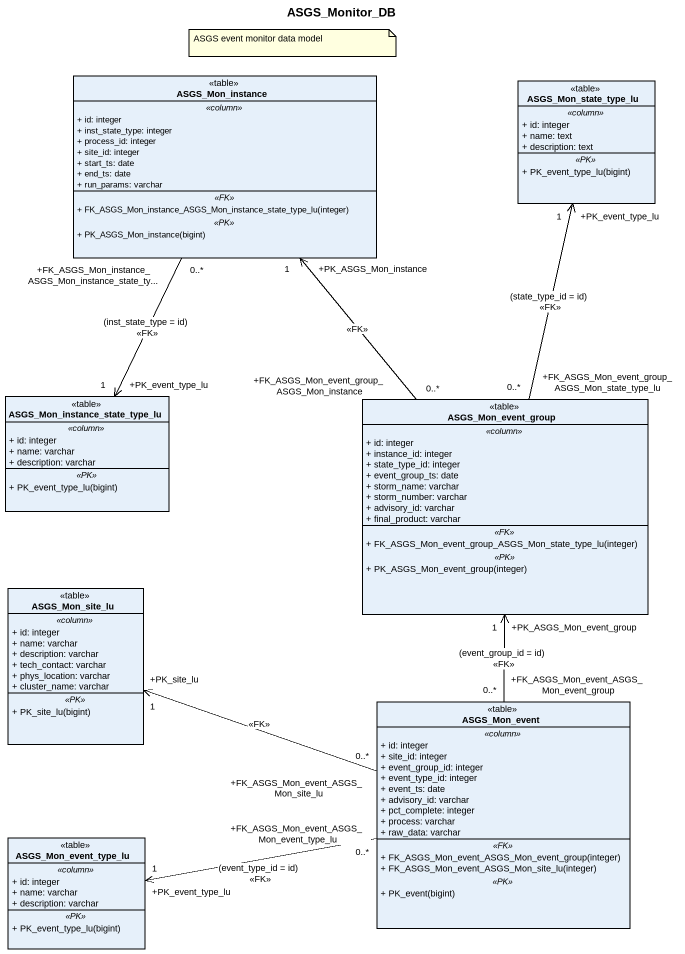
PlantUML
@startuml
title ASGS_Monitor_DB
hide circle
hide empty members
skinparam classAttributeIconSize 0
class ASGS_Mon_instance <<table>> {
  .. <<column>> ..
  + id: integer
  + inst_state_type: integer
  + process_id: integer
  + site_id: integer
  + start_ts: date
  + end_ts: date
  + run_params: varchar
  .. <<FK>> ..
  + FK_ASGS_Mon_instance_ASGS_Mon_instance_state_type_lu(integer)
  .. <<PK>> ..
  + PK_ASGS_Mon_instance(bigint)
}
class ASGS_Mon_state_type_lu <<table>> {
  .. <<column>> ..
  + id: integer
  + name: text
  + description: text
  .. <<PK>> ..
  + PK_event_type_lu(bigint)
}
class "ASGS_Mon_instance_state_type_lu" as ASGS_Mon_instance_state <<table>> {
  .. <<column>> ..
  + id: integer
  + name: varchar
  + description: varchar
  .. <<PK>> ..
  + PK_event_type_lu(bigint)
}
class ASGS_Mon_event_group <<table>> {
  .. <<column>> ..
  + id: integer
  + instance_id: integer
  + state_type_id: integer
  + event_group_ts: date
  + storm_name: varchar
  + storm_number: varchar
  + advisory_id: varchar
  + final_product: varchar
  .. <<FK>> ..
  + FK_ASGS_Mon_event_group_ASGS_Mon_state_type_lu(integer)
  .. <<PK>> ..
  + PK_ASGS_Mon_event_group(integer)
}
class ASGS_Mon_site_lu <<table>> {
  .. <<column>> ..
  + id: integer
  + name: varchar
  + description: varchar
  + tech_contact: varchar
  + phys_location: varchar
  + cluster_name: varchar
  .. <<PK>> ..
  + PK_site_lu(bigint)
}
class ASGS_Mon_event <<table>> {
  .. <<column>> ..
  + id: integer
  + site_id: integer
  + event_group_id: integer
  + event_type_id: integer
  + event_ts: date
  + advisory_id: varchar
  + pct_complete: integer
  + process: varchar
  + raw_data: varchar
  .. <<FK>> ..
  + FK_ASGS_Mon_event_ASGS_Mon_event_group(integer)
  + FK_ASGS_Mon_event_ASGS_Mon_site_lu(integer)
  .. <<PK>> ..
  + PK_event(bigint)
}
class ASGS_Mon_event_type_lu <<table>> {
  .. <<column>> ..
  + id: integer
  + name: varchar
  + description: varchar
  .. <<PK>> ..
  + PK_event_type_lu(bigint)
}
ASGS_Mon_instance "+FK_ASGS_Mon_instance_ASGS_Mon_instance_state_ty...\n0..*" --> "+PK_event_type_lu\n1" ASGS_Mon_instance_state : (inst_state_type = id)\n<<FK>>
ASGS_Mon_event_group "+FK_ASGS_Mon_event_group_ASGS_Mon_instance\n0..*" -up-> "+PK_ASGS_Mon_instance\n1" ASGS_Mon_instance : <<FK>>
ASGS_Mon_event_group "+FK_ASGS_Mon_event_group_ASGS_Mon_state_type_lu\n0..*" -up-> "+PK_event_type_lu\n1" ASGS_Mon_state_type_lu : (state_type_id = id)\n<<FK>>
ASGS_Mon_event "+FK_ASGS_Mon_event_ASGS_Mon_event_group\n0..*" -up-> "+PK_ASGS_Mon_event_group\n1" ASGS_Mon_event_group : (event_group_id = id)\n<<FK>>
ASGS_Mon_event "+FK_ASGS_Mon_event_ASGS_Mon_site_lu\n0..*" -left-> "+PK_site_lu\n1" ASGS_Mon_site_lu : <<FK>>
ASGS_Mon_event "+FK_ASGS_Mon_event_ASGS_Mon_event_type_lu\n0..*" -left-> "+PK_event_type_lu\n1" ASGS_Mon_event_type_lu : (event_type_id = id)\n<<FK>>
note as N1
  ASGS event monitor data model
end note
@enduml
